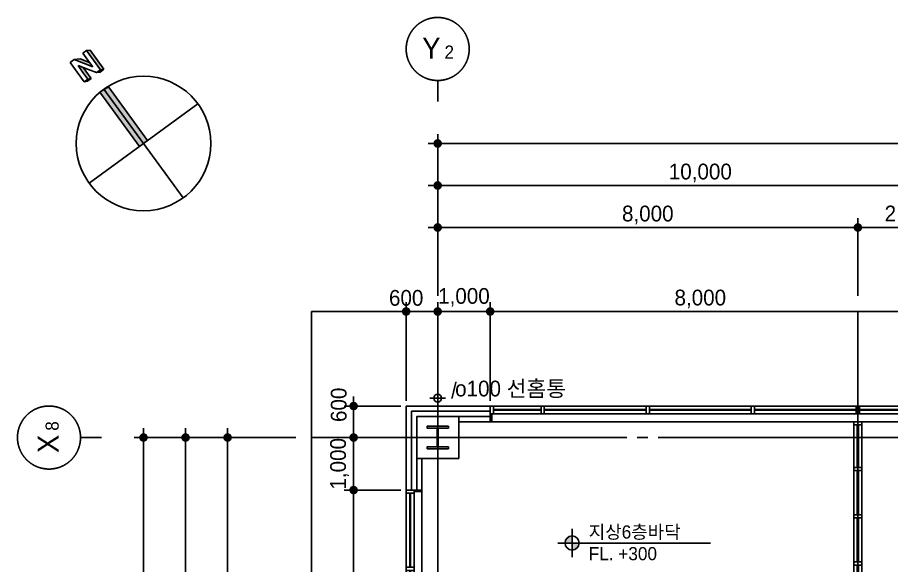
# Model space of a CAD drawing. Extents: x 14411873 to 14490035, y -1804798 to -1750552.
# Drawn here: x 14411873 to 14428513, y -1763986 to -1753549 of the extents above; entities that cross this region are included whole.
import ezdxf
from ezdxf.enums import TextEntityAlignment as Align

# ---------------------------------------------------------------- set-up
doc = ezdxf.new("R2010")
doc.units = 0
doc.header["$LTSCALE"] = 100
doc.header["$MEASUREMENT"] = 0
doc.header["$PDSIZE"] = -10
doc.linetypes.add('CEN', pattern=[66, 60, -2, 2, -2])
doc.layers.get('0').update_dxf_attribs({"linetype": 'CONTINUOUS'})
doc.layers.get('Defpoints').update_dxf_attribs({"linetype": 'CONTINUOUS'})
for name, color, linetype in [('0-내벽고정식', 7, 'CONTINUOUS'), ('4WID', 4, 'CONTINUOUS'), ('AXIS', 7, 'CEN'), ('CEN', 1, 'CEN'), ('COL', 2, 'CONTINUOUS'), ('col2', 3, 'CONTINUOUS'), ('DIM', 7, 'CONTINUOUS'), ('LEVEL-1', 4, 'CONTINUOUS'), ('SY2', 7, 'CONTINUOUS'), ('TEXT', 2, 'CONTINUOUS'), ('TEXT1', 7, 'CONTINUOUS'), ('WALL-1', 7, 'CONTINUOUS'), ('WALL-UNKNOWN', 3, 'CONTINUOUS'), ('WID', 4, 'CONTINUOUS'), ('WINE', 8, 'CONTINUOUS'), ('우수드레인', 8, 'CONTINUOUS')]:
    doc.layers.add(name, color=color, linetype=linetype)
doc.styles.add('HY울를도M', font='HYWULM.TTF')
doc.styles.add('굴림', font='H2HDRM.TTF')
doc.styles.add('돋음', font='Dotum.ttf', dxfattribs={"height": 3})
doc.dimstyles.new('DIM100', dxfattribs={"dimtxt": 300, "dimasz": 120, "dimexe": 1, "dimexo": 100, "dimgap": 60, "dimtad": 1, "dimdec": 4, "dimzin": 0, "dimdsep": 46, "dimlunit": 6, "dimtxsty": '굴림', "dimblk": 'DOTT', "dimcen": 0.09, "dimadec": 0, "dimazin": 0, "dimtfac": 1, "dimtdec": 4, "dimtofl": 0, "dimtmove": 2, "dimatfit": 2, "dimldrblk": 'DOTT', "dimfxl": 1, "dimtolj": 1, "dimtzin": 0, "dimarcsym": 0})
doc.dimstyles.new('DIM50', dxfattribs={"dimscale": 50, "dimtxt": 3, "dimasz": 1.2, "dimexe": 1, "dimexo": 1, "dimgap": 0.6, "dimtad": 1, "dimdec": 4, "dimzin": 0, "dimdsep": 46, "dimlunit": 6, "dimtxsty": '굴림', "dimblk": 'DOTT', "dimcen": 0.09, "dimadec": 0, "dimazin": 0, "dimtfac": 1, "dimtdec": 4, "dimtofl": 0, "dimtmove": 2, "dimatfit": 2, "dimldrblk": 'DOTT', "dimfxl": 1, "dimtolj": 1, "dimtzin": 0, "dimarcsym": 0})

# ---------------------------------------------------------------- blocks, each defined once
blk = doc.blocks.new('DOTT')
for p, q in [((0, 1.5), (0, -1.5)), ((-1.5, 0), (1.5, 0))]:
    blk.add_line(p, q)
at = {"color": 6, "const_width": 0.68}
blk.add_lwpolyline([(-0.34, 0, 1), (0.34, 0, 1)], format="xyb", close=True, dxfattribs=at)
blk = doc.blocks.new('*D23')
at = {"layer": 'Defpoints', "color": 0, "lineweight": -3}
for p in [(14479873, -1755949), (14419873, -1759149), (14479873, -1759149)]:
    blk.add_point(p, dxfattribs=at)
at = {"layer": 'DIM', "color": 7, "lineweight": -2}
for p, q in [((14419873, -1758849), (14419873, -1755849)), ((14479873, -1758849), (14479873, -1755849)), ((14419993, -1755949), (14479753, -1755949))]:
    blk.add_line(p, q, dxfattribs=at)
at = {"layer": 'DIM', "color": 7, "lineweight": -2, "xscale": 120, "yscale": 120, "zscale": 120, "rotation": 180}
blk.add_blockref('DOTT', (14419873, -1755949), dxfattribs=at)
at = {"layer": 'DIM', "color": 7, "lineweight": -2, "xscale": 120, "yscale": 120, "zscale": 120}
blk.add_blockref('DOTT', (14479873, -1755949), dxfattribs=at)
at = {"layer": 'DIM', "color": 3, "insert": (14449873, -1755710), "char_height": 300, "attachment_point": 5, "style": '굴림'}
blk.add_mtext('\\A1;60,000', dxfattribs=at)
blk = doc.blocks.new('*D24')
at = {"layer": 'Defpoints', "color": 0, "lineweight": -3}
for p in [(14429873, -1756749), (14419873, -1759149), (14429873, -1759149)]:
    blk.add_point(p, dxfattribs=at)
at = {"layer": 'DIM', "color": 7, "lineweight": -2}
for p, q in [((14419873, -1758849), (14419873, -1756649)), ((14429873, -1758849), (14429873, -1756649)), ((14419993, -1756749), (14429753, -1756749))]:
    blk.add_line(p, q, dxfattribs=at)
at = {"layer": 'DIM', "color": 7, "lineweight": -2, "xscale": 120, "yscale": 120, "zscale": 120, "rotation": 180}
blk.add_blockref('DOTT', (14419873, -1756749), dxfattribs=at)
at = {"layer": 'DIM', "color": 7, "lineweight": -2, "xscale": 120, "yscale": 120, "zscale": 120}
blk.add_blockref('DOTT', (14429873, -1756749), dxfattribs=at)
at = {"layer": 'DIM', "color": 3, "insert": (14424873, -1756511), "char_height": 300, "attachment_point": 5, "style": '굴림'}
blk.add_mtext('\\A1;10,000', dxfattribs=at)
blk = doc.blocks.new('BOMBOM_S')
at = {"color": 7}
blk.add_line((0, 0.4), (0, 0), dxfattribs=at)
blk.add_lwpolyline([(-0.6, 1, 1), (0.6, 1, 1), (-0.6, 1, 1)], format="xyb", dxfattribs=at)
at = {"color": 1, "style": '돋음'}
for tag, p, height in [('X', (-0.295, 0.816), 0.4), ('N', (0.129, 0.816), 0.25)]:
    blk.add_attdef(tag, p, '', height=height, dxfattribs=at)
blk = doc.blocks.new('*D30')
at = {"layer": 'Defpoints', "color": 0, "lineweight": -3}
for p in [(14414273, -1761549), (14417473, -1761549), (14417473, -1795249)]:
    blk.add_point(p, dxfattribs=at)
at = {"layer": 'DIM', "color": 7, "lineweight": -2}
for p, q in [((14417173, -1761549), (14414173, -1761549)), ((14414273, -1795129), (14414273, -1761669)), ((14417173, -1795249), (14414173, -1795249))]:
    blk.add_line(p, q, dxfattribs=at)
at = {"layer": 'DIM', "color": 7, "lineweight": -2, "xscale": 120, "yscale": 120, "zscale": 120}
for p, rotation in [((14414273, -1761549), 90), ((14414273, -1795249), 270)]:
    blk.add_blockref('DOTT', p, dxfattribs=dict(at, rotation=rotation))
at = {"layer": 'DIM', "color": 3, "insert": (14414034, -1778399), "char_height": 300, "attachment_point": 5, "rotation": 90, "style": '굴림'}
blk.add_mtext('\\A1;33,700', dxfattribs=at)
blk = doc.blocks.new('*D31')
at = {"layer": 'Defpoints', "color": 0, "lineweight": -3}
for p in [(14415073, -1761549), (14417473, -1761549), (14416323, -1776549)]:
    blk.add_point(p, dxfattribs=at)
at = {"layer": 'DIM', "color": 7, "lineweight": -2}
for p, q in [((14417173, -1761549), (14414973, -1761549)), ((14415073, -1776429), (14415073, -1761669)), ((14416023, -1776549), (14414973, -1776549))]:
    blk.add_line(p, q, dxfattribs=at)
at = {"layer": 'DIM', "color": 7, "lineweight": -2, "xscale": 120, "yscale": 120, "zscale": 120}
for p, rotation in [((14415073, -1761549), 90), ((14415073, -1776549), 270)]:
    blk.add_blockref('DOTT', p, dxfattribs=dict(at, rotation=rotation))
at = {"layer": 'DIM', "color": 3, "insert": (14414835, -1769049), "char_height": 300, "attachment_point": 5, "rotation": 90, "style": '굴림'}
blk.add_mtext('\\A1;15,000', dxfattribs=at)
blk = doc.blocks.new('aw-8000-300')
at = {"layer": 'WID'}
for points in [[(0, 0), (60, 0), (60, -150), (0, -150)], [(970, 0), (1030, 0), (1030, -150), (970, -150)], [(2970, 0), (3030, 0), (3030, -150), (2970, -150)], [(4970, 0), (5030, 0), (5030, -150), (4970, -150)], [(6970, 0), (7030, 0), (7030, -150), (6970, -150)], [(7940, 0), (8000, 0), (8000, -150), (7940, -150)], [(0, -300), (30, -300), (30, -150), (0, -150)], [(970, -69), (970, -81), (60, -81), (60, -69)], [(2970, -69), (2970, -81), (1030, -81), (1030, -69)], [(4970, -69), (4970, -81), (3030, -81), (3030, -69)], [(6970, -69), (6970, -81), (5030, -81), (5030, -69)], [(7030, -69), (7030, -81), (7940, -81), (7940, -69)], [(7970, -300), (8000, -300), (8000, -150), (7970, -150)]]:
    blk.add_lwpolyline(points, close=True, dxfattribs=at)
at = {"layer": 'WINE'}
for p, q in [((0, 0), (8000, 0)), ((0, -150), (8000, -150)), ((0, -300), (8000, -300))]:
    blk.add_line(p, q, dxfattribs=at)
blk = doc.blocks.new('*D60')
at = {"layer": 'Defpoints', "color": 0, "lineweight": -3, "ltscale": 3}
for p in [(14428873, -1759149), (14420873, -1760949), (14428873, -1760949)]:
    blk.add_point(p, dxfattribs=at)
at = {"layer": 'DIM', "color": 7, "lineweight": -2, "ltscale": 3}
for p, q in [((14420873, -1760849), (14420873, -1759148)), ((14420993, -1759149), (14428753, -1759149)), ((14428873, -1760849), (14428873, -1759148))]:
    blk.add_line(p, q, dxfattribs=at)
at = {"layer": 'DIM', "color": 7, "lineweight": -2, "ltscale": 3, "xscale": 120, "yscale": 120, "zscale": 120, "rotation": 180}
blk.add_blockref('DOTT', (14420873, -1759149), dxfattribs=at)
at = {"layer": 'DIM', "color": 7, "lineweight": -2, "ltscale": 3, "xscale": 120, "yscale": 120, "zscale": 120}
blk.add_blockref('DOTT', (14428873, -1759149), dxfattribs=at)
at = {"layer": 'DIM', "color": 3, "ltscale": 3, "insert": (14424873, -1758911), "char_height": 300, "attachment_point": 5, "style": '굴림'}
blk.add_mtext('\\A1;8,000', dxfattribs=at)
blk = doc.blocks.new('*D61')
at = {"layer": 'Defpoints', "color": 0, "lineweight": -3, "ltscale": 3}
for p in [(14420873, -1759149), (14419873, -1760949), (14420873, -1760949)]:
    blk.add_point(p, dxfattribs=at)
at = {"layer": 'DIM', "color": 7, "lineweight": -2, "ltscale": 3}
for p, q in [((14419873, -1760849), (14419873, -1759148)), ((14419993, -1759149), (14420753, -1759149)), ((14420873, -1760849), (14420873, -1759148))]:
    blk.add_line(p, q, dxfattribs=at)
at = {"layer": 'DIM', "color": 7, "lineweight": -2, "ltscale": 3, "xscale": 120, "yscale": 120, "zscale": 120, "rotation": 180}
blk.add_blockref('DOTT', (14419873, -1759149), dxfattribs=at)
at = {"layer": 'DIM', "color": 7, "lineweight": -2, "ltscale": 3, "xscale": 120, "yscale": 120, "zscale": 120}
blk.add_blockref('DOTT', (14420873, -1759149), dxfattribs=at)
at = {"layer": 'DIM', "color": 3, "ltscale": 3, "insert": (14420373, -1758880), "char_height": 300, "attachment_point": 5, "style": '굴림'}
blk.add_mtext('\\A1;1,000', dxfattribs=at)
blk = doc.blocks.new('*D96')
at = {"layer": 'Defpoints', "color": 0, "lineweight": -3, "ltscale": 3}
for p in [(14419873, -1759149), (14419273, -1760949), (14419873, -1760949)]:
    blk.add_point(p, dxfattribs=at)
at = {"layer": 'DIM', "color": 7, "lineweight": -2, "ltscale": 3}
for p, q in [((14419273, -1760849), (14419273, -1759148)), ((14419393, -1759149), (14419753, -1759149)), ((14419873, -1760849), (14419873, -1759148))]:
    blk.add_line(p, q, dxfattribs=at)
at = {"layer": 'DIM', "color": 7, "lineweight": -2, "ltscale": 3, "xscale": 120, "yscale": 120, "zscale": 120, "rotation": 180}
blk.add_blockref('DOTT', (14419273, -1759149), dxfattribs=at)
at = {"layer": 'DIM', "color": 7, "lineweight": -2, "ltscale": 3, "xscale": 120, "yscale": 120, "zscale": 120}
blk.add_blockref('DOTT', (14419873, -1759149), dxfattribs=at)
at = {"layer": 'DIM', "color": 3, "ltscale": 3, "insert": (14419273, -1758891), "char_height": 300, "attachment_point": 5, "style": '굴림'}
blk.add_mtext('\\A1;600', dxfattribs=at)
blk = doc.blocks.new('*D103')
at = {"layer": 'Defpoints', "color": 0, "lineweight": -3, "ltscale": 3}
for p in [(14419273, -1760949), (14418273, -1761549), (14419273, -1761549)]:
    blk.add_point(p, dxfattribs=at)
at = {"layer": 'DIM', "color": 7, "lineweight": -2, "ltscale": 3}
for p, q in [((14419173, -1760949), (14418272, -1760949)), ((14418273, -1761069), (14418273, -1761429)), ((14419173, -1761549), (14418272, -1761549))]:
    blk.add_line(p, q, dxfattribs=at)
at = {"layer": 'DIM', "color": 7, "lineweight": -2, "ltscale": 3, "xscale": 120, "yscale": 120, "zscale": 120}
for p, rotation in [((14418273, -1760949), 90), ((14418273, -1761549), 270)]:
    blk.add_blockref('DOTT', p, dxfattribs=dict(at, rotation=rotation))
at = {"layer": 'DIM', "color": 3, "ltscale": 3, "insert": (14417990, -1760926), "char_height": 300, "attachment_point": 5, "rotation": 90, "style": '굴림'}
blk.add_mtext('\\A1;600', dxfattribs=at)
blk = doc.blocks.new('방위-1')
at = {"layer": 'SY2'}
blk.add_hatch(color=256, dxfattribs=at).paths.add_polyline_path([(1079, 670), (978, 834), (-57, 78), (57, -78)])
for p, q in [((1358, 1261), (1541, 1395)), ((1358, 1261), (1541, 1395)), ((1541, 1395), (1597, 1318)), ((1541, 1395), (1597, 1318)), ((1177, 1129), (1358, 1261)), ((1177, 1129), (1358, 1261)), ((1483, 1247), (1355, 1153)), ((1483, 1247), (1355, 1153)), ((1417, 1069), (1483, 1247)), ((1417, 1069), (1483, 1247)), ((1597, 1318), (1530, 1142)), ((1597, 1318), (1530, 1142)), ((1613, 1204), (1544, 1026)), ((1613, 1204), (1544, 1026)), ((1597, 1318), (1613, 1204)), ((1597, 1318), (1613, 1204)), ((-756, 1034), (756, -1034)), ((1228, 1060), (1177, 1129)), ((1177, 1129), (1186, 1064)), ((1228, 1060), (1177, 1129)), ((1177, 1129), (1186, 1064)), ((1186, 1064), (1236, 995)), ((1186, 1064), (1236, 995)), ((1355, 1153), (1228, 1060)), ((1355, 1153), (1228, 1060)), ((1228, 1060), (1236, 995)), ((1228, 1060), (1236, 995)), ((1447, 1149), (1236, 995)), ((1447, 1149), (1236, 995)), ((1350, 893), (1417, 1069)), ((1350, 893), (1417, 1069)), ((1777, 1019), (1413, 753)), ((1777, 1019), (1413, 753)), ((1530, 1142), (1462, 966)), ((1530, 1142), (1462, 966)), ((1462, 966), (1590, 1059)), ((1462, 966), (1590, 1059)), ((1768, 1084), (1588, 952)), ((1768, 1084), (1588, 952)), ((1590, 1059), (1718, 1153)), ((1590, 1059), (1718, 1153)), ((1718, 1153), (1768, 1084)), ((1718, 1153), (1768, 1084)), ((1768, 1084), (1777, 1019)), ((1768, 1084), (1777, 1019)), ((1405, 818), (1350, 893)), ((1350, 893), (1359, 828)), ((1405, 818), (1350, 893)), ((1350, 893), (1359, 828)), ((1588, 952), (1405, 818)), ((1588, 952), (1405, 818)), ((1034, 756), (-1034, -756)), ((1359, 828), (1413, 753)), ((1359, 828), (1413, 753)), ((1405, 818), (1413, 753)), ((1405, 818), (1413, 753))]:
    blk.add_line(p, q, dxfattribs=at)
blk.add_lwpolyline([(-57, 78), (57, -78), (1079, 670), (978, 834)], close=True, dxfattribs=at)
blk.add_circle((0, 0), 1281, dxfattribs=at)
for points in [[(1483, 1247), (1447, 1149), (1228, 1060)], [(1483, 1247), (1447, 1149), (1228, 1060)], [(1597, 1318), (1613, 1204), (1462, 966)], [(1597, 1318), (1613, 1204), (1462, 966)], [(1613, 1204), (1544, 1026), (1462, 966)], [(1613, 1204), (1544, 1026), (1462, 966)], [(1177, 1129), (1228, 1060), (1186, 1064)], [(1177, 1129), (1228, 1060), (1186, 1064)], [(1186, 1064), (1236, 995), (1228, 1060)], [(1186, 1064), (1236, 995), (1228, 1060)], [(1447, 1149), (1228, 1060), (1236, 995)], [(1447, 1149), (1228, 1060), (1236, 995)], [(1413, 753), (1405, 818), (1768, 1084)], [(1413, 753), (1405, 818), (1768, 1084)], [(1768, 1084), (1777, 1019), (1413, 753)], [(1768, 1084), (1777, 1019), (1413, 753)], [(1350, 893), (1405, 818), (1359, 828)], [(1350, 893), (1405, 818), (1359, 828)], [(1405, 818), (1413, 753), (1359, 828)], [(1405, 818), (1413, 753), (1359, 828)]]:
    blk.add_solid(points, dxfattribs=at)
blk = doc.blocks.new('aw-9000-300')
at = {"layer": 'WID'}
for points in [[(0, 0), (60, 0), (60, -150), (0, -150)], [(0, -300), (30, -300), (30, -150), (0, -150)], [(1470, -69), (1470, -81), (60, -81), (60, -69)], [(1470, 0), (1530, 0), (1530, -150), (1470, -150)], [(3470, -69), (3470, -81), (1530, -81), (1530, -69)], [(3470, 0), (3530, 0), (3530, -150), (3470, -150)], [(5470, -69), (5470, -81), (3530, -81), (3530, -69)], [(5470, 0), (5530, 0), (5530, -150), (5470, -150)], [(7470, -69), (7470, -81), (5530, -81), (5530, -69)], [(7470, 0), (7530, 0), (7530, -150), (7470, -150)], [(7530, -69), (7530, -81), (8940, -81), (8940, -69)], [(8940, 0), (9000, 0), (9000, -150), (8940, -150)], [(8970, -300), (9000, -300), (9000, -150), (8970, -150)]]:
    blk.add_lwpolyline(points, close=True, dxfattribs=at)
at = {"layer": 'WINE'}
for p, q in [((0, 0), (9000, 0)), ((0, -150), (9000, -150)), ((0, -300), (9000, -300))]:
    blk.add_line(p, q, dxfattribs=at)
blk = doc.blocks.new('*D119')
at = {"layer": 'Defpoints', "color": 0, "lineweight": -3, "ltscale": 3}
for p in [(14418273, -1762549), (14419273, -1762549), (14419273, -1771549)]:
    blk.add_point(p, dxfattribs=at)
at = {"layer": 'DIM', "color": 7, "lineweight": -2, "ltscale": 3}
for p, q in [((14419173, -1762549), (14418272, -1762549)), ((14418273, -1771429), (14418273, -1762669)), ((14419173, -1771549), (14418272, -1771549))]:
    blk.add_line(p, q, dxfattribs=at)
at = {"layer": 'DIM', "color": 7, "lineweight": -2, "ltscale": 3, "xscale": 120, "yscale": 120, "zscale": 120}
for p, rotation in [((14418273, -1762549), 90), ((14418273, -1771549), 270)]:
    blk.add_blockref('DOTT', p, dxfattribs=dict(at, rotation=rotation))
at = {"layer": 'DIM', "color": 3, "ltscale": 3, "insert": (14418035, -1767049), "char_height": 300, "attachment_point": 5, "rotation": 90, "style": '굴림'}
blk.add_mtext('\\A1;9,000', dxfattribs=at)
blk = doc.blocks.new('*D120')
at = {"layer": 'Defpoints', "color": 0, "lineweight": -3, "ltscale": 3}
for p in [(14418273, -1761549), (14419273, -1761549), (14419273, -1762549)]:
    blk.add_point(p, dxfattribs=at)
at = {"layer": 'DIM', "color": 7, "lineweight": -2, "ltscale": 3}
for p, q in [((14419173, -1761549), (14418272, -1761549)), ((14418273, -1762429), (14418273, -1761669)), ((14419173, -1762549), (14418272, -1762549))]:
    blk.add_line(p, q, dxfattribs=at)
at = {"layer": 'DIM', "color": 7, "lineweight": -2, "ltscale": 3, "xscale": 120, "yscale": 120, "zscale": 120}
for p, rotation in [((14418273, -1761549), 90), ((14418273, -1762549), 270)]:
    blk.add_blockref('DOTT', p, dxfattribs=dict(at, rotation=rotation))
at = {"layer": 'DIM', "color": 3, "ltscale": 3, "insert": (14418004, -1762049), "char_height": 300, "attachment_point": 5, "rotation": 90, "style": '굴림'}
blk.add_mtext('\\A1;1,000', dxfattribs=at)
blk = doc.blocks.new('*D185')
at = {"layer": 'Defpoints', "color": 0, "lineweight": -3}
for p in [(14429873, -1757549), (14429873, -1758969), (14427873, -1759149)]:
    blk.add_point(p, dxfattribs=at)
at = {"layer": 'DIM', "color": 7, "lineweight": -2}
for p, q in [((14427873, -1758849), (14427873, -1757449)), ((14429873, -1758669), (14429873, -1757449)), ((14427993, -1757549), (14429753, -1757549))]:
    blk.add_line(p, q, dxfattribs=at)
at = {"layer": 'DIM', "color": 7, "lineweight": -2, "xscale": 120, "yscale": 120, "zscale": 120, "rotation": 180}
blk.add_blockref('DOTT', (14427873, -1757549), dxfattribs=at)
at = {"layer": 'DIM', "color": 7, "lineweight": -2, "xscale": 120, "yscale": 120, "zscale": 120}
blk.add_blockref('DOTT', (14429873, -1757549), dxfattribs=at)
at = {"layer": 'DIM', "color": 3, "insert": (14428873, -1757310), "char_height": 300, "attachment_point": 5, "style": '굴림'}
blk.add_mtext('\\A1;2,000', dxfattribs=at)
blk = doc.blocks.new('*D186')
at = {"layer": 'Defpoints', "color": 0, "lineweight": -3}
for p in [(14427873, -1757549), (14419873, -1758969), (14427873, -1759149)]:
    blk.add_point(p, dxfattribs=at)
at = {"layer": 'DIM', "color": 7, "lineweight": -2}
for p, q in [((14419873, -1758669), (14419873, -1757449)), ((14427873, -1758849), (14427873, -1757449)), ((14419993, -1757549), (14427753, -1757549))]:
    blk.add_line(p, q, dxfattribs=at)
at = {"layer": 'DIM', "color": 7, "lineweight": -2, "xscale": 120, "yscale": 120, "zscale": 120, "rotation": 180}
blk.add_blockref('DOTT', (14419873, -1757549), dxfattribs=at)
at = {"layer": 'DIM', "color": 7, "lineweight": -2, "xscale": 120, "yscale": 120, "zscale": 120}
blk.add_blockref('DOTT', (14427873, -1757549), dxfattribs=at)
at = {"layer": 'DIM', "color": 3, "insert": (14423873, -1757311), "char_height": 300, "attachment_point": 5, "style": '굴림'}
blk.add_mtext('\\A1;8,000', dxfattribs=at)
blk = doc.blocks.new('*D190')
at = {"layer": 'Defpoints', "color": 0, "lineweight": -3}
for p in [(14415873, -1761549), (14417473, -1761549), (14417473, -1769449)]:
    blk.add_point(p, dxfattribs=at)
at = {"layer": 'DIM', "color": 7, "lineweight": -2}
for p, q in [((14417173, -1761549), (14415773, -1761549)), ((14415873, -1769329), (14415873, -1761669)), ((14417173, -1769449), (14415773, -1769449))]:
    blk.add_line(p, q, dxfattribs=at)
at = {"layer": 'DIM', "color": 7, "lineweight": -2, "xscale": 120, "yscale": 120, "zscale": 120}
for p, rotation in [((14415873, -1761549), 90), ((14415873, -1769449), 270)]:
    blk.add_blockref('DOTT', p, dxfattribs=dict(at, rotation=rotation))
at = {"layer": 'DIM', "color": 3, "insert": (14415635, -1765499), "char_height": 300, "attachment_point": 5, "rotation": 90, "style": '굴림'}
blk.add_mtext('\\A1;7,900', dxfattribs=at)

msp = doc.modelspace()

# ---------------------------------------------------------------- hatches: boundary and pattern name
at = {"layer": 'LEVEL-1'}
h = msp.add_hatch(color=256, dxfattribs=at)
h.paths.add_polyline_path([(14422431.39695, -1763557.51589), (14422431.39695, -1763423.11724, 0.4142135624), (14422296.9983, -1763557.51589)])
h.paths.add_polyline_path([(14422431.39695, -1763557.51589), (14422431.39695, -1763691.91455, 0.4142135624), (14422565.79561, -1763557.51589)])

# ---------------------------------------------------------------- linework, layer by layer
at = {"layer": '0-내벽고정식'}
for p, q in [((14420273.21251, -1761249.19177), (14420873.21251, -1761249.19177)), ((14419573.21251, -1762549.19177), (14419573.21251, -1761949.19177))]:
    msp.add_line(p, q, dxfattribs=at)
at = {"layer": '4WID', "lineweight": -3, "ltscale": 200}
msp.add_line((14427798.21251, -1761249.19177), (14427948.21251, -1761249.19177), dxfattribs=at)
at = {"layer": 'CEN', "linetype": 'CEN'}
for p, q in [((14419873.21251, -1759149.19177), (14419873.21251, -1799049.19177)), ((14427873.21251, -1759149.1912), (14427873.21339, -1770764.16594)), ((14417473.21251, -1761549.19177), (14481473.21251, -1761549.19177))]:
    msp.add_line(p, q, dxfattribs=at)
at = {"layer": 'COL'}
msp.add_lwpolyline([(14420273.21251, -1761949.19177), (14420273.21251, -1761149.19177), (14419473.21251, -1761149.19177), (14419473.21251, -1761949.19177)], close=True, dxfattribs=at)
at = {"layer": 'col2'}
msp.add_lwpolyline([(14419669.71251, -1761763.19177), (14419669.71251, -1761728.19177), (14419863.21251, -1761728.19177), (14419863.21251, -1761370.19177), (14419669.71251, -1761370.19177), (14419669.71251, -1761335.19177), (14420076.71251, -1761335.19177), (14420076.71251, -1761370.19177), (14419883.21251, -1761370.19177), (14419883.21251, -1761728.19177), (14420076.71251, -1761728.19177), (14420076.71251, -1761763.19177)], close=True, dxfattribs=at)
at = {"layer": 'Defpoints', "color": 76}
msp.add_lwpolyline([(14417473.21251, -1799049.19177), (14481473.21251, -1799049.19177), (14481473.21251, -1759149.19177), (14417473.21251, -1759149.19177)], close=True, dxfattribs=at)
at = {"layer": 'LEVEL-1'}
for p, q in [((14422431.40412, -1763288.71858), (14422431.40412, -1763826.31321)), ((14422162.59964, -1763557.51589), (14425066.95472, -1763557.51589))]:
    msp.add_line(p, q, dxfattribs=at)
msp.add_circle((14422431.39695, -1763557.51589), 134.39866, dxfattribs=at)
at = {"layer": 'WALL-1', "color": 4}
for p, q in [((14419273.21251, -1760949.19177), (14419273.21251, -1762549.19177)), ((14419373.21251, -1761049.19177), (14419373.21251, -1762549.19177)), ((14419473.21251, -1762549.19177), (14419473.21251, -1761149.19177))]:
    msp.add_line(p, q, dxfattribs=at)
at = {"layer": 'WALL-UNKNOWN', "color": 4}
for p, q in [((14419273.21251, -1760949.19177), (14420873.21251, -1760949.19177)), ((14419373.21251, -1761049.19177), (14420873.21251, -1761049.19177)), ((14419473.21251, -1761149.19177), (14420873.21251, -1761149.19177))]:
    msp.add_line(p, q, dxfattribs=at)
at = {"layer": 'WID', "color": 8}
for p, q in [((14427798.21251, -1761249.19177), (14427798.21225, -1769374.19239)), ((14427948.21251, -1761249.19177), (14427948.21251, -1769374.19239))]:
    msp.add_line(p, q, dxfattribs=at)
at = {"layer": 'WID'}
for points in [[(14427948.21251, -1761309.19177), (14427948.21251, -1761249.19177), (14427798.21251, -1761249.19177), (14427798.21251, -1761309.19177)], [(14427861.21251, -1761309.19177), (14427861.21251, -1762119.19177), (14427885.21251, -1762119.19177), (14427885.21251, -1761309.19177)], [(14427948.21251, -1762119.19177), (14427948.21251, -1762179.19177), (14427798.21251, -1762179.19177), (14427798.21251, -1762119.19177)], [(14427861.21251, -1762179.19177), (14427861.21251, -1763019.19177), (14427885.21251, -1763019.19177), (14427885.21251, -1762179.19177)], [(14427948.21251, -1763019.19177), (14427948.21251, -1763079.19177), (14427798.21251, -1763079.19177), (14427798.21251, -1763019.19177)], [(14427861.21251, -1763079.19177), (14427861.21251, -1763919.19177), (14427885.21251, -1763919.19177), (14427885.21251, -1763079.19177)], [(14427948.21251, -1763919.19177), (14427948.21251, -1763979.19177), (14427798.21251, -1763979.19177), (14427798.21251, -1763919.19177)], [(14427861.21251, -1763979.19177), (14427861.21251, -1764819.19177), (14427885.21251, -1764819.19177), (14427885.21251, -1763979.19177)]]:
    msp.add_lwpolyline(points, close=True, dxfattribs=at)
at = {"layer": '우수드레인', "color": 1, "ltscale": 2}
for p, q in [((14419873.21251, -1760649.19177), (14419873.21251, -1760949.19177)), ((14420023.21251, -1760799.19177), (14419723.21251, -1760799.19177)), ((14419973.21251, -1760799.19177), (14419773.21251, -1760799.19177)), ((14419873.21251, -1760699.19177), (14419873.21251, -1760899.19177))]:
    msp.add_line(p, q, dxfattribs=at)
at = {"layer": '우수드레인', "color": 7, "ltscale": 2}
msp.add_circle((14419873.21251, -1760799.19177), 75, dxfattribs=at)

# ---------------------------------------------------------------- block references
at = {"layer": 'AXIS', "xscale": 1000, "yscale": 1000, "zscale": 1000}
msp.add_blockref('BOMBOM_S', (14419873.21251, -1755149.19177), dxfattribs=at).add_auto_attribs({'X': 'Y', 'N': '2'})
at = {"layer": 'AXIS', "xscale": 1000, "yscale": 1000, "zscale": 1000, "rotation": 90}
msp.add_blockref('BOMBOM_S', (14413473.21251, -1761549.19177), dxfattribs=at).add_auto_attribs({'X': 'X', 'N': '8'})
at = {"layer": 'SY2', "rotation": 90}
msp.add_blockref('방위-1', (14414273.21251, -1755949.19177), dxfattribs=at)
at = {"layer": 'WID'}
msp.add_blockref('aw-8000-300', (14420873.21251, -1760949.19177), dxfattribs=at)
at = {"layer": 'WID', "xscale": -1, "rotation": 90}
msp.add_blockref('aw-9000-300', (14419273.21251, -1762549.19177), dxfattribs=at)

# ---------------------------------------------------------------- texts
at = {"layer": 'TEXT', "style": 'HY울를도M'}
for s, p in [('지상6층바닥', (14422748.51606, -1763472.12848)), ('FL. +300', (14422748.51606, -1763885.0944))]:
    msp.add_text(s, height=250, dxfattribs=at).set_placement(p)
at = {"layer": 'TEXT1', "style": 'HY울를도M'}
for s, p in [('/', (14420182.80956, -1760646.75628)), ('o100 선홈통', (14421260.80956, -1760609.75628))]:
    msp.add_text(s, height=300, dxfattribs=at).set_placement(p, align=Align.MIDDLE)

# ---------------------------------------------------------------- dimensions: what is measured, and where the dimension line sits
at = {"layer": 'DIM'}
for base, p1, p2, picture, middle in [((14479873.2125148997, -1755949.19177466), (14419873.2125148997, -1759149.19177466), (14479873.2125148997, -1759149.19177466), '*D23', (14449873.2125148997, -1755710.153550246)), ((14429873.21251, -1756749.19177), (14419873.21251, -1759149.19177), (14429873.21251, -1759149.19177), '*D24', (14424873.21251, -1756510.52346)), ((14427873.21251, -1757549.1912), (14419873.21251, -1758969.19177), (14427873.21251, -1759149.1912), '*D186', (14423873.21251, -1757310.52289)), ((14429873.21251, -1757549.1912), (14427873.21251, -1759149.1912), (14429873.21251, -1758969.19177), '*D185', (14428873.21251, -1757310.15297))]:
    dim = msp.add_linear_dim(base=base, p1=p1, p2=p2, dimstyle='DIM50', override={"dimscale": 100, "dimexo": 3}, dxfattribs=at)
    dim.commit()
    dim.dimension.update_dxf_attribs({"geometry": picture, "text_midpoint": middle})
at = {"layer": 'DIM', "ltscale": 3}
dim = msp.add_linear_dim(base=(14419873.21251, -1759149.19177), p1=(14419273.21251, -1760949.19177), p2=(14419873.21251, -1760949.19177), dimstyle='DIM100', dxfattribs=at)
dim.commit()
dim.dimension.update_dxf_attribs({"geometry": '*D96', "text_midpoint": (14419273.21251, -1758890.80583), "dimtype": 128})
for base, p1, p2, picture, middle in [((14420873.21251, -1759149.19177), (14419873.21251, -1760949.19177), (14420873.21251, -1760949.19177), '*D61', (14420373.21251, -1758879.52346)), ((14428873.21251, -1759149.19177), (14420873.21251, -1760949.19177), (14428873.21251, -1760949.19177), '*D60', (14424873.21251, -1758910.52346))]:
    dim = msp.add_linear_dim(base=base, p1=p1, p2=p2, dimstyle='DIM100', dxfattribs=at)
    dim.commit()
    dim.dimension.update_dxf_attribs({"geometry": picture, "text_midpoint": middle})
dim = msp.add_linear_dim(base=(14418273.21251, -1761549.19177), p1=(14419273.21251, -1760949.19177), p2=(14419273.21251, -1761549.19177), angle=270, dimstyle='DIM100', dxfattribs=at)
dim.commit()
dim.dimension.update_dxf_attribs({"geometry": '*D103', "text_midpoint": (14417989.50411, -1760925.98065), "dimtype": 128})
at = {"layer": 'DIM'}
for base, p1, picture, middle in [((14414273.21251, -1761549.19177), (14417473.21251, -1795249.19177), '*D30', (14414034.17429, -1778399.19177)), ((14415073.21251, -1761549.19177), (14416322.62823, -1776549.19177), '*D31', (14414834.5442, -1769049.19177)), ((14415873.21251, -1761549.19177), (14417473.21251, -1769449.19177), '*D190', (14415634.5442, -1765499.19177))]:
    dim = msp.add_linear_dim(base=base, p1=p1, p2=(14417473.21251, -1761549.19177), angle=90, dimstyle='DIM50', override={"dimscale": 100, "dimexo": 3}, dxfattribs=at)
    dim.commit()
    dim.dimension.update_dxf_attribs({"geometry": picture, "text_midpoint": middle})
at = {"layer": 'DIM', "ltscale": 3}
for base, p1, p2, picture, middle in [((14418273.21251, -1761549.19177), (14419273.21251, -1762549.19177), (14419273.21251, -1761549.19177), '*D120', (14418003.5442, -1762049.19177)), ((14418273.21251, -1762549.19177), (14419273.21251, -1771549.19177), (14419273.21251, -1762549.19177), '*D119', (14418034.5442, -1767049.19177))]:
    dim = msp.add_linear_dim(base=base, p1=p1, p2=p2, angle=90, dimstyle='DIM100', dxfattribs=at)
    dim.commit()
    dim.dimension.update_dxf_attribs({"geometry": picture, "text_midpoint": middle})

doc.saveas('drawing.dxf')
